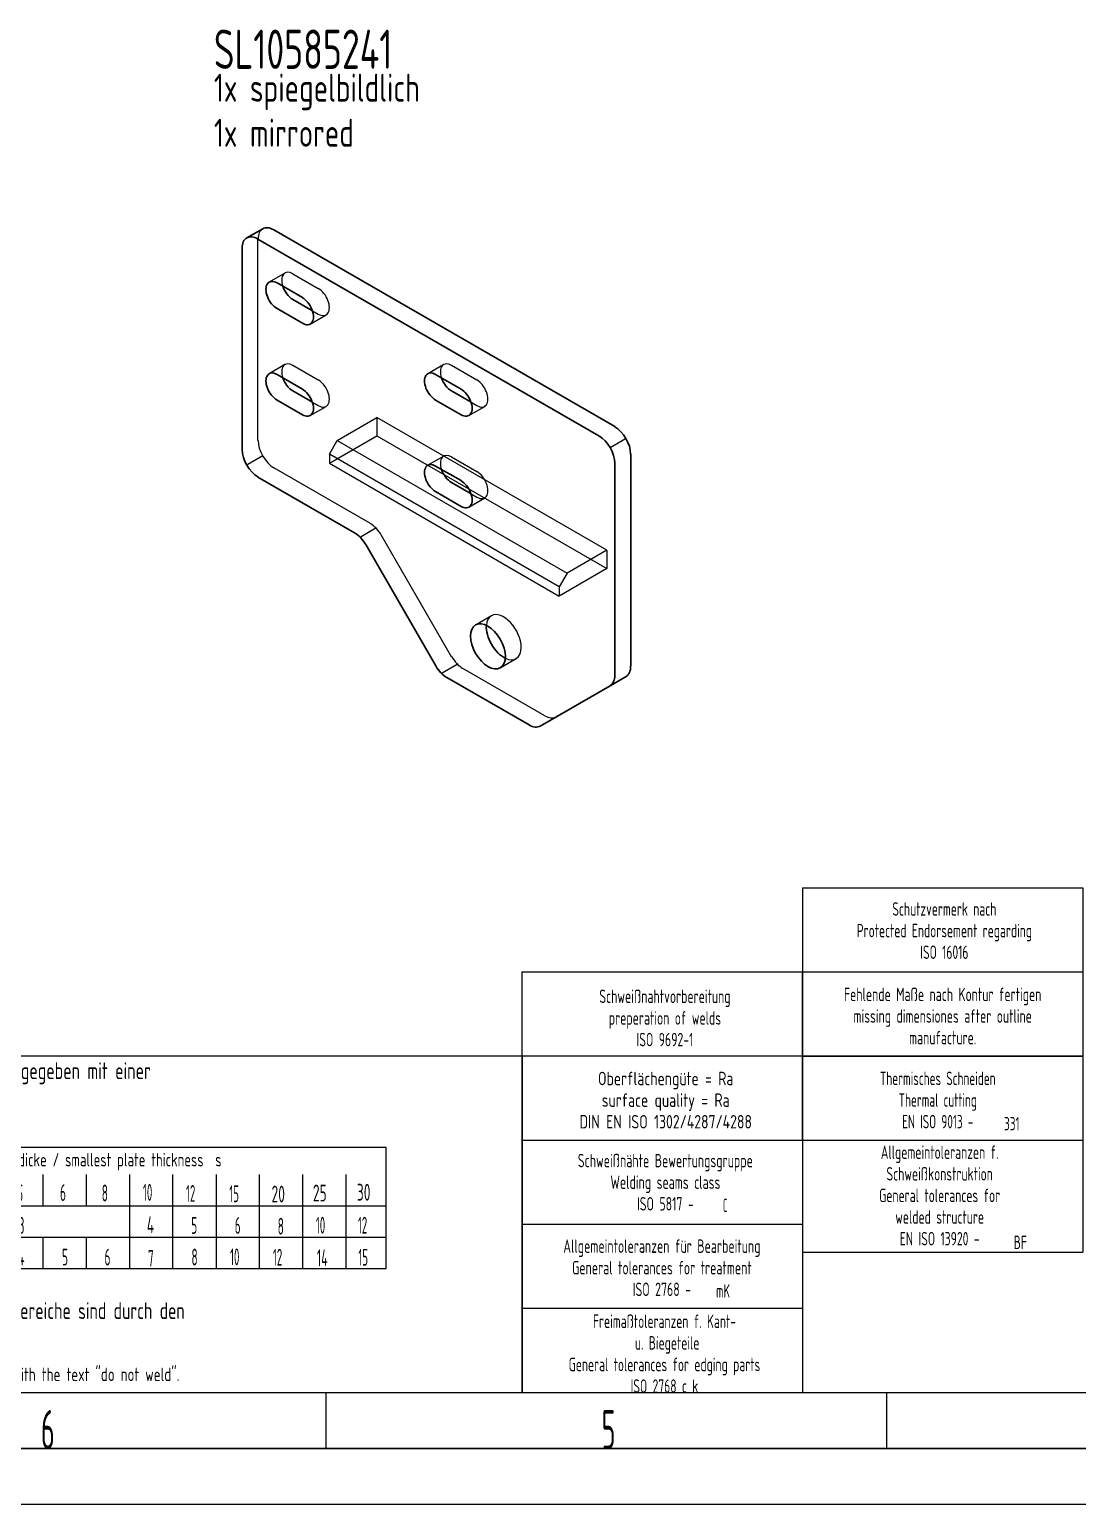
# Model space of a CAD drawing. Header units: millimetres. Extents: x 0 to 420, y 0 to 297.
# Drawn here: x 141.1 to 234.5, y 0 to 131.6 of the extents above; entities that cross this region are included whole.
import ezdxf
from ezdxf.lldxf.tags import DXFTag

# ---------------------------------------------------------------- set-up
doc = ezdxf.new("R2010")
doc.units = ezdxf.units.MM
doc.layers.add('1', color=7, linetype='Continuous', true_color=0xffffff)
doc.layers.add('201', color=7, linetype='Continuous', true_color=0xffffff)
doc.styles.add('iso-1', font='isocp.shx')
tags = doc.linetypes.add('DASHED', pattern=[25.72, 12.86, -12.86]).pattern_tags.tags
tags[6:7] = [DXFTag(74, 4), DXFTag(75, 0), DXFTag(340, '0'), DXFTag(46, 0.0), DXFTag(50, 0.0), DXFTag(44, 0.0), DXFTag(45, 0.0)]
tags[4:5] = [DXFTag(74, 4), DXFTag(75, 0), DXFTag(340, '0'), DXFTag(46, 0.0), DXFTag(50, 0.0), DXFTag(44, 0.0), DXFTag(45, 0.0)]

# ---------------------------------------------------------------- blocks, each defined once
blk = doc.blocks.new('ISO2768', base_point=(185, 17.5))
at = {"layer": '1', "color": 4, "linetype": 'Continuous', "lineweight": 18}
for p, q in [((185, 25), (185, 17.5)), ((185, 25), (210, 25)), ((210, 25), (210, 17.5)), ((185, 17.5), (210, 17.5))]:
    blk.add_line(p, q, dxfattribs=at)
at = {"layer": '1', "color": 1, "linetype": 'Continuous', "lineweight": 13, "insert": (197.46, 18.59), "char_height": 1.2, "attachment_point": 8, "line_spacing_factor": 0.963855, "style": 'iso-1'}
blk.add_mtext('\\W0.7111;Allgemeintoleranzen für Bearbeitung\\PGeneral tolerances for treatment\\PISO 2768 -', dxfattribs=at)
at = {"layer": '1', "color": 3, "linetype": 'Continuous', "lineweight": 13, "insert": (202.29, 18.45), "char_height": 1.2, "attachment_point": 7, "line_spacing_factor": 0.963855, "style": 'iso-1'}
blk.add_mtext('\\W0.6563;mK', dxfattribs=at)
blk = doc.blocks.new('ISO16016', base_point=(210, 47.5))
at = {"layer": '1', "color": 4, "linetype": 'Continuous', "lineweight": 18}
for p, q in [((210, 55), (235, 55)), ((210, 55), (210, 47.5)), ((235, 55), (235, 47.5)), ((210, 47.5), (235, 47.5))]:
    blk.add_line(p, q, dxfattribs=at)
at = {"layer": '1', "color": 1, "linetype": 'Continuous', "lineweight": 13, "insert": (222.65, 48.66), "char_height": 1.2, "attachment_point": 8, "line_spacing_factor": 0.963855, "style": 'iso-1'}
blk.add_mtext('\\W0.6940;Schutzvermerk nach\\PProtected Endorsement regarding\\PISO 16016', dxfattribs=at)
blk = doc.blocks.new('Nach Kontur fertigen', base_point=(210, 40))
at = {"layer": '1', "color": 4, "linetype": 'Continuous', "lineweight": 18}
for p, q in [((210, 40), (210, 47.5)), ((210, 47.5), (235, 47.5)), ((235, 47.5), (235, 40)), ((235, 40), (210, 40))]:
    blk.add_line(p, q, dxfattribs=at)
at = {"layer": '1', "color": 1, "linetype": 'Continuous', "lineweight": 13, "insert": (222.5, 41.04), "char_height": 1.2, "attachment_point": 8, "line_spacing_factor": 0.963855, "style": 'iso-1'}
blk.add_mtext('\\W0.7060;Fehlende Maße nach Kontur fertigen\\Pmissing dimensiones after outline\\Pmanufacture.', dxfattribs=at)
blk = doc.blocks.new('ISO9013 - Thermisches Schneiden', base_point=(210, 32.5))
at = {"layer": '1', "color": 4, "linetype": 'Continuous', "lineweight": 18}
for p, q in [((210, 40), (235, 40)), ((210, 40), (210, 32.5)), ((235, 40), (235, 32.5)), ((210, 32.5), (235, 32.5))]:
    blk.add_line(p, q, dxfattribs=at)
at = {"layer": '1', "color": 1, "linetype": 'Continuous', "lineweight": 13, "insert": (222.06, 33.55), "char_height": 1.2, "attachment_point": 8, "line_spacing_factor": 0.963855, "style": 'iso-1'}
blk.add_mtext('\\W0.6723;Thermisches Schneiden\\PThermal cutting\\PEN ISO 9013 -', dxfattribs=at)
at = {"layer": '1', "color": 3, "linetype": 'Continuous', "lineweight": 13, "insert": (227.97, 33.37), "char_height": 1.2, "attachment_point": 7, "line_spacing_factor": 0.963855, "style": 'iso-1'}
blk.add_mtext('\\W0.6756;331', dxfattribs=at)
blk = doc.blocks.new('ISO9013 - Thermisches Schneiden [SBM]', base_point=(210, 32.5))
at = {"layer": '1', "color": 18, "linetype": 'Continuous', "lineweight": 25}
blk.add_blockref('ISO9013 - Thermisches Schneiden', (210, 32.5), dxfattribs=at)
blk = doc.blocks.new('ISO13920 - Allg_Tol_ f_ Schweißkonst_', base_point=(210, 22.5))
at = {"layer": '1', "color": 4, "linetype": 'Continuous', "lineweight": 18}
for p, q in [((210, 32.5), (235, 32.5)), ((210, 32.5), (210, 22.5)), ((235, 32.5), (235, 22.5)), ((210, 22.5), (235, 22.5))]:
    blk.add_line(p, q, dxfattribs=at)
at = {"layer": '1', "color": 1, "linetype": 'Continuous', "lineweight": 13, "insert": (222.23, 23.11), "char_height": 1.2, "attachment_point": 8, "line_spacing_factor": 0.963855, "style": 'iso-1'}
blk.add_mtext('\\W0.6988;Allgemeintoleranzen f.\\PSchweißkonstruktion\\PGeneral tolerances for\\Pwelded structure\\PEN ISO 13920 -', dxfattribs=at)
at = {"layer": '1', "color": 3, "linetype": 'Continuous', "lineweight": 13, "insert": (228.83, 22.78), "char_height": 1.2, "attachment_point": 7, "line_spacing_factor": 0.963855, "style": 'iso-1'}
blk.add_mtext('\\W0.6994;BF', dxfattribs=at)
blk = doc.blocks.new('ISO13920 - Allg_ Tol_ f_ Schweißkonst_ [SBM]', base_point=(210, 22.5))
at = {"layer": '1', "color": 18, "linetype": 'Continuous', "lineweight": 25}
blk.add_blockref('ISO13920 - Allg_Tol_ f_ Schweißkonst_', (210, 22.5), dxfattribs=at)
blk = doc.blocks.new('DIN_EN_ISO1302_A2', base_point=(185, 32.5))
at = {"layer": '1', "color": 4, "linetype": 'Continuous', "lineweight": 18}
for p, q in [((185, 40), (185, 32.5)), ((210, 40), (185, 40)), ((210, 32.5), (210, 40)), ((185, 32.5), (210, 32.5))]:
    blk.add_line(p, q, dxfattribs=at)
at = {"layer": '1', "color": 1, "linetype": 'Continuous', "lineweight": 13, "insert": (197.8, 33.54), "char_height": 1.2, "attachment_point": 8, "line_spacing_factor": 0.963855, "style": 'iso-1'}
blk.add_mtext('\\W0.8226;Oberflächengüte = Ra\\Psurface quality = Ra\\PDIN EN ISO 1302/4287/4288', dxfattribs=at)
blk = doc.blocks.new('ISO5817', base_point=(185, 25))
at = {"layer": '1', "color": 4, "linetype": 'Continuous', "lineweight": 18}
for p, q in [((185, 32.5), (210, 32.5)), ((185, 32.5), (185, 25)), ((210, 32.5), (210, 25)), ((185, 25), (210, 25))]:
    blk.add_line(p, q, dxfattribs=at)
at = {"layer": '1', "color": 1, "linetype": 'Continuous', "lineweight": 13, "insert": (197.77, 26.22), "char_height": 1.2, "attachment_point": 8, "line_spacing_factor": 0.963855, "style": 'iso-1'}
blk.add_mtext('\\W0.7101;Schweißnähte Bewertungsgruppe\\PWelding seams class\\PISO 5817 -', dxfattribs=at)
at = {"layer": '1', "color": 3, "linetype": 'Continuous', "lineweight": 13, "insert": (202.9, 26.08), "char_height": 1.2, "attachment_point": 7, "line_spacing_factor": 0.963855, "style": 'iso-1'}
blk.add_mtext('\\W0.5104;C', dxfattribs=at)
blk = doc.blocks.new('ISO9692-1', base_point=(185, 40))
at = {"layer": '1', "color": 4, "linetype": 'Continuous', "lineweight": 18}
for p, q in [((185, 47.5), (210, 47.5)), ((185, 40), (185, 47.5)), ((210, 47.5), (210, 40)), ((210, 40), (185, 40))]:
    blk.add_line(p, q, dxfattribs=at)
at = {"layer": '1', "color": 1, "linetype": 'Continuous', "lineweight": 13, "insert": (197.73, 40.87), "char_height": 1.2, "attachment_point": 8, "line_spacing_factor": 0.963855, "style": 'iso-1'}
blk.add_mtext('\\W0.7053;Schweißnahtvorbereitung\\Ppreperation of welds\\PISO 9692-1', dxfattribs=at)
blk = doc.blocks.new('Kehlnahttabelle [SBM]', base_point=(85, 10))
at = {"layer": '1', "color": 4, "linetype": 'Continuous', "lineweight": 18}
for p, q in [((185, 40), (85, 40)), ((85, 40), (85, 10)), ((185, 10), (185, 40)), ((130.69, 26.64), (130.69, 29.44)), ((134.55, 26.64), (134.55, 29.44)), ((138.41, 26.64), (138.41, 29.44)), ((142.28, 26.64), (142.28, 29.44)), ((146.14, 26.64), (146.14, 29.44)), ((150, 26.64), (150, 29.44)), ((153.86, 26.64), (153.86, 29.44)), ((157.73, 26.64), (157.73, 29.44)), ((161.59, 26.64), (161.59, 29.44)), ((165.45, 26.64), (165.45, 29.44)), ((169.31, 26.64), (169.31, 29.44)), ((150, 23.84), (150, 26.64)), ((153.86, 23.84), (153.86, 26.64)), ((157.73, 23.84), (157.73, 26.64)), ((161.59, 23.84), (161.59, 26.64)), ((165.45, 23.84), (165.45, 26.64)), ((169.31, 23.84), (169.31, 26.64)), ((124.86, 25.58), (123.26, 24.65)), ((124.86, 24.65), (124.86, 25.96)), ((126.46, 24.65), (124.86, 25.58)), ((123.26, 24.65), (126.46, 24.65)), ((123.53, 24.78), (126.19, 24.78)), ((130.69, 21.05), (130.69, 23.84)), ((134.55, 21.05), (134.55, 23.84)), ((138.41, 21.05), (138.41, 23.84)), ((142.28, 21.05), (142.28, 23.84)), ((146.14, 21.05), (146.14, 23.84)), ((150, 21.05), (150, 23.84)), ((153.86, 21.05), (153.86, 23.84)), ((157.73, 21.05), (157.73, 23.84)), ((161.59, 21.05), (161.59, 23.84)), ((165.45, 21.05), (165.45, 23.84)), ((169.31, 21.05), (169.31, 23.84)), ((124.83, 22.78), (126.43, 21.85)), ((124.83, 21.85), (124.83, 22.78)), ((124.57, 21.98), (126.16, 21.98)), ((126.43, 21.85), (124.83, 21.85)), ((85, 10), (185, 10))]:
    blk.add_line(p, q, dxfattribs=at)
at = {"layer": '1', "color": 3, "linetype": 'Continuous', "lineweight": 18}
for p, q in [((172.88, 31.83), (99.19, 31.83)), ((99.19, 31.83), (99.19, 21.05)), ((126.89, 31.83), (126.89, 21.05)), ((172.88, 21.05), (172.88, 31.83)), ((99.19, 26.64), (172.88, 26.64)), ((99.19, 23.84), (172.88, 23.84)), ((99.19, 21.05), (172.88, 21.05))]:
    blk.add_line(p, q, dxfattribs=at)
at = {"layer": '1', "color": 1, "linetype": 'Continuous', "lineweight": 13, "char_height": 1.5, "attachment_point": 7, "line_spacing_factor": 0.963855, "style": 'iso-1'}
for s, insert in [('\\W0.7657;Alle auf der Zeichnungsansicht dargestellten Positionen sind wenn nicht anders angegeben mit einer\\PKehlnaht laut Tabelle', (86.27, 35.53)), ('\\W0.7579;an den Stoß- und Berührungsflächen umlaufend zu schweißen. Nicht geschweißte Bereiche sind durch den\\PText "Nicht schweißen" gekennzeichnet. ', (86.11, 13.68))]:
    blk.add_mtext(s, dxfattribs=dict(at, insert=insert))
at = {"layer": '1', "color": 3, "linetype": 'Continuous', "lineweight": 13, "char_height": 1.2, "attachment_point": 7, "line_spacing_factor": 0.963855, "style": 'iso-1'}
for s, insert in [('\\W0.7706;Every depicted position on the drawing must be welded all around with a fillet weld according table', (86.27, 33.07)), ('\\W0.7612;Kehlnahtdicke  a', (100.17, 29.53)), ('\\W0.7603;kleinste Blechdicke / smallest plate thickness  s', (132.91, 29.79)), ('\\W0.7900;size of filet weld  a', (100.06, 27.45)), ('\\W0.7023;beidseitig/both sided=0.35s', (100.06, 24.45)), ('\\W0.6909;einseitig/one sided=0.70s', (100.03, 21.62)), ('\\W0.7834;at the abutting face and the area of contact, unless otherwise noted. Not welded areas are noted with the text "do not weld".', (86.11, 10.64))]:
    blk.add_mtext(s, dxfattribs=dict(at, insert=insert))
at = {"layer": '1', "color": 3, "linetype": 'Continuous', "lineweight": 18, "char_height": 1.5, "attachment_point": 7, "line_spacing_factor": 0.963855, "style": 'iso-1'}
for s, insert in [('\\W0.5404;2', (128.49, 27.01)), ('\\W0.5404;3', (132.37, 27.01)), ('\\W0.6380;4', (136.09, 27.01)), ('\\W0.5404;5', (139.96, 27.03)), ('\\W0.5404;6', (143.79, 27.07)), ('\\W0.5404;8', (147.51, 27.03)), ('\\W0.5232;10', (151.18, 27.09)), ('\\W0.5232;12', (155.02, 27)), ('\\W0.5232;15', (158.88, 26.96)), ('\\W0.6474;20', (162.65, 26.94)), ('\\W0.6474;25', (166.34, 27.03)), ('\\W0.6474;30', (170.26, 27.1)), ('\\W0.5404;3', (140.1, 24.14)), ('\\W0.6380;4', (151.53, 24.2)), ('\\W0.5404;5', (155.49, 24.14)), ('\\W0.5404;6', (159.37, 24.14)), ('\\W0.5404;8', (163.2, 24.07)), ('\\W0.5232;10', (166.6, 24.16)), ('\\W0.5232;12', (170.35, 24.16)), ('\\W0.5404;3', (128.43, 21.28)), ('\\W0.5404;3', (132.29, 21.3)), ('\\W0.5404;3', (136.17, 21.29)), ('\\W0.6380;4', (139.98, 21.32)), ('\\W0.5404;5', (143.97, 21.32)), ('\\W0.5404;6', (147.76, 21.32)), ('\\W0.5404;7', (151.63, 21.21)), ('\\W0.5404;8', (155.51, 21.32)), ('\\W0.5232;10', (158.95, 21.34)), ('\\W0.5232;12', (162.77, 21.3)), ('\\W0.5785;14', (166.69, 21.25)), ('\\W0.5232;15', (170.39, 21.3))]:
    blk.add_mtext(s, dxfattribs=dict(at, insert=insert))
blk = doc.blocks.new('ISO2768_kb - Freimaßtoleranzen f_ Kant- u_ Biegeteile', base_point=(185, 10))
at = {"layer": '1', "color": 4, "linetype": 'Continuous', "lineweight": 18}
for p, q in [((185, 17.5), (210, 17.5)), ((185, 17.5), (185, 10)), ((210, 17.5), (210, 10)), ((185, 10), (210, 10))]:
    blk.add_line(p, q, dxfattribs=at)
at = {"layer": '1', "color": 1, "linetype": 'Continuous', "lineweight": 13, "insert": (197.69, 9.96), "char_height": 1.2, "attachment_point": 8, "line_spacing_factor": 0.963855, "style": 'iso-1'}
blk.add_mtext('\\W0.6948;Freimaßtoleranzen f. Kant-\\P u. Biegeteile\\PGeneral tolerances for edging parts\\PISO 2768 c k', dxfattribs=at)

msp = doc.modelspace()

# ---------------------------------------------------------------- linework, layer by layer
at = {"layer": '1', "color": 1, "linetype": 'Continuous', "lineweight": 13}
for p, q in [((25, 10), (410, 10)), ((167.5, 10), (167.5, 5)), ((217.5, 10), (217.5, 5))]:
    msp.add_line(p, q, dxfattribs=at)
at = {"layer": '1', "color": 4, "linetype": 'Continuous', "lineweight": 25}
msp.add_line((415, 5), (20, 5), dxfattribs=at)
at = {"layer": '1', "color": 4, "linetype": 'Continuous', "lineweight": 18}
msp.add_line((420, 0), (0, 0), dxfattribs=at)
at = {"layer": '201', "color": 7, "linetype": 'Continuous', "lineweight": 25}
for p, q in [((161.86, 113.79), (160.44, 112.97)), ((162.86, 113.69), (193.26, 96.14)), ((160.03, 94.09), (160.03, 112.06)), ((161.44, 112.87), (191.85, 95.32)), ((163.14, 108.95), (165.4, 107.65)), ((163.14, 106.67), (165.4, 105.36)), ((164.55, 107.48), (166.3, 106.48)), ((163.14, 100.79), (165.4, 99.48)), ((177.28, 100.79), (179.55, 99.48)), ((164.55, 99.32), (166.3, 98.31)), ((178.7, 99.32), (180.44, 98.31)), ((163.14, 98.5), (165.4, 97.2)), ((177.28, 98.5), (179.55, 97.2)), ((194.68, 93.69), (194.68, 74.77)), ((177.28, 92.62), (179.55, 91.32)), ((193.26, 92.87), (193.26, 73.95)), ((170.05, 86.68), (161.44, 91.64)), ((178.7, 91.15), (180.44, 90.15)), ((177.28, 90.34), (179.55, 89.03)), ((177.29, 74.81), (171.05, 85.62)), ((185.61, 69.53), (178.29, 73.75)), ((194.26, 73.85), (192.85, 73.03)), ((192.85, 73.03), (186.61, 69.43))]:
    msp.add_line(p, q, dxfattribs=at)
at = {"layer": '201', "color": 6, "linetype": 'DASHED', "lineweight": 13}
for p, q in [((161.44, 94.91), (161.44, 112.87)), ((163.85, 109.84), (162.44, 109.02)), ((164.55, 109.77), (166.82, 108.46)), ((166.1, 105.29), (167.52, 106.11)), ((166.3, 106.48), (166.82, 106.18)), ((163.85, 101.68), (162.44, 100.86)), ((164.55, 101.61), (166.82, 100.3)), ((178, 101.68), (176.58, 100.86)), ((178.7, 101.61), (180.96, 100.3)), ((166.1, 97.13), (167.52, 97.94)), ((166.3, 98.31), (166.82, 98.01)), ((180.25, 97.13), (181.66, 97.94)), ((180.44, 98.31), (180.96, 98.01)), ((168.51, 94.91), (172.05, 96.95)), ((172.05, 96.95), (172.05, 95.32)), ((192.56, 85.11), (172.05, 96.95)), ((167.81, 92.87), (172.05, 95.32)), ((167.81, 93.69), (168.51, 94.91)), ((168.51, 94.91), (189.02, 83.07)), ((172.05, 95.32), (192.56, 83.48)), ((161.86, 93.52), (160.53, 92.75)), ((167.81, 93.69), (167.81, 92.87)), ((188.31, 81.85), (167.81, 93.69)), ((178, 93.51), (176.58, 92.69)), ((178.7, 93.44), (180.96, 92.13)), ((171.46, 87.49), (162.86, 92.46)), ((167.81, 92.87), (188.31, 81.03)), ((180.25, 88.96), (181.66, 89.78)), ((180.44, 90.15), (180.96, 89.85)), ((170.63, 86.34), (171.96, 87.1)), ((178.71, 75.62), (172.46, 86.44)), ((192.56, 85.11), (189.02, 83.07)), ((192.56, 85.11), (192.56, 83.48)), ((192.56, 83.48), (188.31, 81.03)), ((189.02, 83.07), (188.31, 81.85)), ((188.31, 81.85), (188.31, 81.03)), ((182.26, 79.26), (180.85, 78.44)), ((183.05, 74.63), (184.46, 75.45)), ((177.88, 74.19), (179.21, 74.96)), ((187.02, 70.35), (179.71, 74.57)), ((186.61, 69.43), (188.01, 70.24))]:
    msp.add_line(p, q, dxfattribs=at)
at = {"layer": '201', "color": 6, "linetype": 'Continuous', "lineweight": 13}
for p, q in [((194.26, 95.08), (192.85, 94.26)), ((160.53, 92.75), (160.44, 92.7)), ((170.55, 86.29), (170.63, 86.34)), ((177.8, 74.14), (177.88, 74.19)), ((194.26, 73.85), (192.86, 73.04))]:
    msp.add_line(p, q, dxfattribs=at)
at = {"layer": '201', "color": 6, "linetype": 'DASHED', "lineweight": 13}
for centre, major_axis, start_param, end_param in [((162.86, 112.06), (-1, 1.73), 0, 0.785398), ((164.55, 108.63), (0.7, -1.21), 2.356194, 4.369857), ((166.82, 107.32), (0.7, -1.21), 5.497787, 8.63938), ((164.55, 100.46), (0.7, -1.21), 2.356194, 4.369857), ((178.7, 100.46), (0.7, -1.21), 2.356194, 4.369857), ((166.82, 99.16), (0.7, -1.21), 5.497787, 8.63938), ((180.96, 99.16), (0.7, -1.21), 5.497787, 8.63938), ((162.86, 94.09), (-1, 1.73), 0.785398, 2.356194), ((178.7, 92.3), (0.7, -1.21), 2.356194, 4.369857), ((180.96, 90.99), (0.7, -1.21), 5.497787, 8.63938), ((171.46, 85.86), (1, -1.73), 1.570796, 2.356194), ((183.36, 77.36), (-1.1, 1.91), 0, 0.698219), ((183.36, 77.36), (-1.1, 1.91), 3.926991, 6.283185), ((183.36, 77.36), (-1.1, 1.91), 2.443374, 3.926991), ((179.71, 76.2), (-1, 1.73), 1.570796, 2.356194), ((187.02, 71.98), (-1, 1.73), 2.356194, 3.141593)]:
    msp.add_ellipse(centre, major_axis=major_axis, ratio=0.57735, start_param=start_param, end_param=end_param, dxfattribs=at)
at = {"layer": '201', "color": 7, "linetype": 'Continuous', "lineweight": 25}
for centre, major_axis, start_param, end_param in [((162.86, 112.06), (-1, 1.73), 5.497787, 6.283185), ((161.44, 111.24), (1, -1.73), 2.356194, 3.926991), ((163.14, 107.81), (0.7, -1.21), 2.356194, 5.497787), ((164.55, 108.63), (0.7, -1.21), 4.369857, 5.497787), ((165.4, 106.5), (0.7, -1.21), 5.497787, 8.63938), ((163.14, 99.65), (0.7, -1.21), 2.356194, 5.497787), ((164.55, 100.46), (0.7, -1.21), 4.369857, 5.497787), ((177.28, 99.65), (0.7, -1.21), 2.356194, 5.497787), ((178.7, 100.46), (0.7, -1.21), 4.369857, 5.497787), ((165.4, 98.34), (0.7, -1.21), 5.497787, 8.63938), ((179.55, 98.34), (0.7, -1.21), 5.497787, 8.63938), ((193.26, 94.5), (-1, 1.73), 3.926991, 5.497787), ((191.85, 93.69), (1, -1.73), 0.785398, 2.356194), ((161.44, 93.28), (1, -1.73), 3.926991, 5.497787), ((177.28, 91.48), (0.7, -1.21), 2.356194, 5.497787), ((178.7, 92.3), (0.7, -1.21), 4.369857, 5.497787), ((179.55, 90.17), (0.7, -1.21), 5.497787, 8.63938), ((170.05, 85.04), (-1, 1.73), 4.712389, 5.497787), ((183.36, 77.36), (-1.1, 1.91), 0.698219, 2.443374), ((178.29, 75.38), (1, -1.73), 4.712389, 5.497787), ((191.85, 74.77), (1, -1.73), 0, 0.785398), ((193.26, 75.58), (-1, 1.73), 3.141593, 3.926991), ((185.61, 71.16), (1, -1.73), 5.497787, 6.283185)]:
    msp.add_ellipse(centre, major_axis=major_axis, ratio=0.57735, start_param=start_param, end_param=end_param, dxfattribs=at)
msp.add_ellipse((181.95, 76.54), major_axis=(-1.1, 1.91), ratio=0.57735, dxfattribs=at)

# ---------------------------------------------------------------- block references
at = {"layer": '1', "color": 3, "linetype": 'Continuous', "lineweight": 13}
for name, p in [('ISO16016', (210, 47.5)), ('ISO9692-1', (185, 40)), ('Nach Kontur fertigen', (210, 40)), ('Kehlnahttabelle [SBM]', (85, 10)), ('DIN_EN_ISO1302_A2', (185, 32.5)), ('ISO5817', (185, 25)), ('ISO2768', (185, 17.5)), ('ISO2768_kb - Freimaßtoleranzen f_ Kant- u_ Biegeteile', (185, 10))]:
    msp.add_blockref(name, p, dxfattribs=at)
at = {"layer": '1', "color": 18, "linetype": 'Continuous', "lineweight": 25}
for name, p in [('ISO9013 - Thermisches Schneiden [SBM]', (210, 32.5)), ('ISO13920 - Allg_ Tol_ f_ Schweißkonst_ [SBM]', (210, 22.5))]:
    msp.add_blockref(name, p, dxfattribs=at)

# ---------------------------------------------------------------- texts
at = {"layer": '1', "color": 2, "linetype": 'Continuous', "lineweight": 18, "insert": (157.51, 128.05), "char_height": 3.5, "attachment_point": 7, "line_spacing_factor": 0.963855, "style": 'iso-1'}
msp.add_mtext('\\W0.7400;SL10585241', dxfattribs=at)
at = {"layer": '1', "color": 3, "linetype": 'Continuous', "lineweight": 13, "insert": (157.51, 121.1), "char_height": 2.5, "attachment_point": 7, "line_spacing_factor": 0.963855, "style": 'iso-1'}
msp.add_mtext('\\W0.7885;1x spiegelbildlich\\P1x mirrored', dxfattribs=at)
at = {"layer": '1', "color": 1, "linetype": 'Continuous', "lineweight": 13, "char_height": 3.5, "attachment_point": 7, "line_spacing_factor": 0.963855, "style": 'iso-1'}
for s, insert in [('\\W0.5404;6', (142.09, 4.93)), ('\\W0.5404;5', (192.09, 4.93))]:
    msp.add_mtext(s, dxfattribs=dict(at, insert=insert))

doc.saveas('drawing.dxf')
